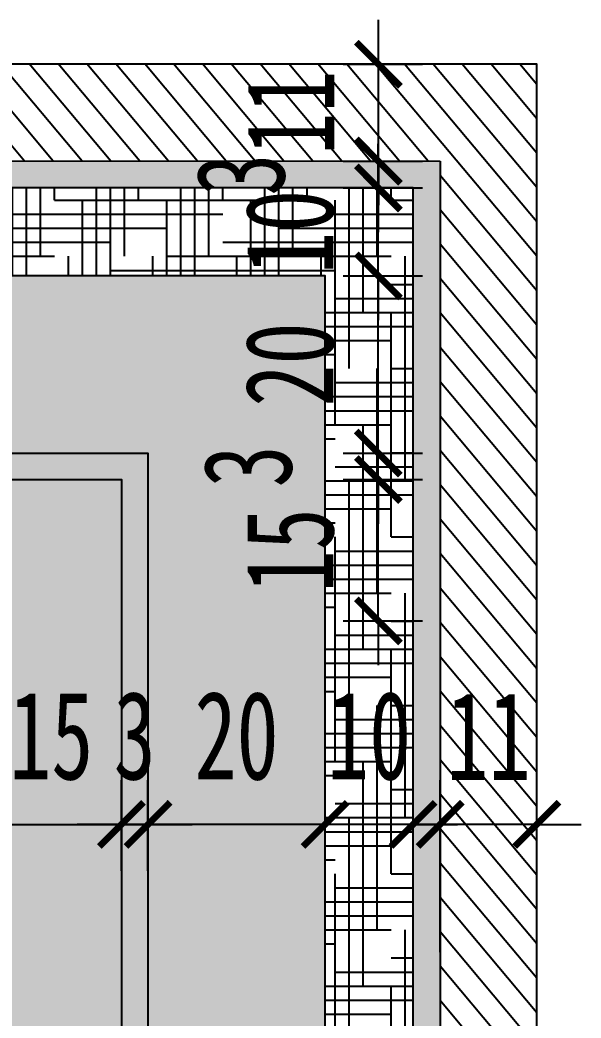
# Model space of a CAD drawing. Header units: millimetres. Extents: x 161920 to 181521, y -136232 to -127655.
# Drawn here: x 162813.3 to 162876.8, y -134307.8 to -134194.9 of the extents above; entities that cross this region are included whole.
import ezdxf

# ---------------------------------------------------------------- set-up
doc = ezdxf.new("R2010")
doc.units = ezdxf.units.MM
doc.header["$LTSCALE"] = 10
doc.header["$PDMODE"] = 3
for name, color, linetype in [('2MB2', 2, 'Continuous'), ('2PJ', 4, 'Continuous'), ('2TC', 8, 'Continuous')]:
    doc.layers.add(name, color=color, linetype=linetype)
doc.styles.add('DIM', font='SimSun.ttf', dxfattribs={"width": 0.7})
doc.dimstyles.new('5', dxfattribs={"dimscale": 5, "dimtxt": 2, "dimasz": 1, "dimexe": 1, "dimexo": 1, "dimgap": 1, "dimtad": 1, "dimdec": 0, "dimzin": 0, "dimdsep": 46, "dimtxsty": 'DIM', "dimblk": 'ARCHTICK', "dimcen": 0, "dimclrd": 5, "dimclre": 5, "dimclrt": 35, "dimadec": 0, "dimazin": 0, "dimtfac": 0.5, "dimtdec": 0, "dimtix": 1, "dimtmove": 2, "dimatfit": 2, "dimldrblk": 'A', "dimfxl": 0, "dimtolj": 1, "dimtzin": 0, "dimlwd": -1, "dimlwe": -1, "dimarcsym": 0})
pattern_1 = [(135, (157685.4734, -132945.2674), (-3.08696304, 0.841899), [3.96875, -0.79375, 0, -0.79375])]

# ---------------------------------------------------------------- blocks, each defined once
blk = doc.blocks.new('_ArchTick')
at = {"color": 0, "linetype": 'ByBlock', "const_width": 0.15}
blk.add_lwpolyline([(-0.5, -0.5), (0.5, 0.5)], dxfattribs=at)
blk = doc.blocks.new('*D286')
at = {"color": 5, "ltscale": 0.15}
for p, q in [((162853.82, -134246.88), (162853.82, -134241.88)), ((162849.85, -134246.88), (162858.82, -134246.88)), ((162853.82, -134262.87), (162853.82, -134246.88)), ((162849.85, -134262.87), (162858.82, -134262.87)), ((162853.82, -134262.87), (162853.82, -134267.87))]:
    blk.add_line(p, q, dxfattribs=at)
at = {"layer": 'Defpoints', "color": 0, "ltscale": 0.15}
for p in [(162844.85, -134246.88), (162853.82, -134246.88), (162844.85, -134262.87)]:
    blk.add_point(p, dxfattribs=at)
at = {"color": 5, "ltscale": 0.15, "xscale": 5, "yscale": 5, "zscale": 5}
for p, rotation in [((162853.82, -134246.88), 270), ((162853.82, -134262.87), 90)]:
    blk.add_blockref('_ArchTick', p, dxfattribs=dict(at, rotation=rotation))
at = {"color": 35, "ltscale": 0.15, "insert": (162843.82, -134254.88), "char_height": 10, "attachment_point": 5, "rotation": 90, "style": 'DIM'}
blk.add_mtext('\\A1;15', dxfattribs=at)
blk = doc.blocks.new('A')
for p, q in [((-1.435, 1.148), (-1.09, 1.437)), ((-1.09, 1.437), (0, 0)), ((-1.435, 1.148), (-0.369, 0)), ((-0.369, 0), (-2.127, 0)), ((-1.435, -1.148), (-0.369, 0)), ((-1.09, -1.437), (0, 0)), ((-1.435, -1.148), (-1.09, -1.437))]:
    blk.add_line(p, q)
for points in [[(-1.435, 1.148), (-1.09, 1.437), (-0.369, 0), (0, 0)], [(-1.435, -1.148), (-1.09, -1.437), (-0.369, 0), (0, 0)]]:
    blk.add_solid(points)
blk = doc.blocks.new('*D287')
at = {"color": 5, "ltscale": 0.15}
for p, q in [((162853.82, -134243.88), (162853.82, -134238.88)), ((162849.85, -134243.88), (162858.82, -134243.88)), ((162853.82, -134246.88), (162853.82, -134243.88)), ((162849.85, -134246.88), (162858.82, -134246.88)), ((162853.82, -134246.88), (162853.82, -134251.88))]:
    blk.add_line(p, q, dxfattribs=at)
at = {"layer": 'Defpoints', "color": 0, "ltscale": 0.15}
for p in [(162844.85, -134243.88), (162853.82, -134243.88), (162844.85, -134246.88)]:
    blk.add_point(p, dxfattribs=at)
at = {"color": 5, "ltscale": 0.15, "xscale": 5, "yscale": 5, "zscale": 5}
for p, rotation in [((162853.82, -134243.88), 270), ((162853.82, -134246.88), 90)]:
    blk.add_blockref('_ArchTick', p, dxfattribs=dict(at, rotation=rotation))
at = {"color": 35, "ltscale": 0.15, "insert": (162839.09, -134245.38), "char_height": 10, "attachment_point": 5, "rotation": 90, "style": 'DIM'}
blk.add_mtext('\\A1;3', dxfattribs=at)
blk = doc.blocks.new('*D288')
at = {"color": 5, "ltscale": 0.15}
for p, q in [((162849.85, -134223.84), (162858.82, -134223.84)), ((162853.82, -134243.88), (162853.82, -134223.84)), ((162849.85, -134243.88), (162858.82, -134243.88))]:
    blk.add_line(p, q, dxfattribs=at)
at = {"layer": 'Defpoints', "color": 0, "ltscale": 0.15}
for p in [(162844.85, -134223.84), (162853.82, -134223.84), (162844.85, -134243.88)]:
    blk.add_point(p, dxfattribs=at)
at = {"color": 5, "ltscale": 0.15, "xscale": 5, "yscale": 5, "zscale": 5}
for p, rotation in [((162853.82, -134223.84), 90), ((162853.82, -134243.88), 270)]:
    blk.add_blockref('_ArchTick', p, dxfattribs=dict(at, rotation=rotation))
at = {"color": 35, "ltscale": 0.15, "insert": (162843.82, -134233.86), "char_height": 10, "attachment_point": 5, "rotation": 90, "style": 'DIM'}
blk.add_mtext('\\A1;20', dxfattribs=at)
blk = doc.blocks.new('*D289')
at = {"color": 5, "ltscale": 0.15}
for p, q in [((162853.82, -134213.88), (162853.82, -134208.88)), ((162849.85, -134213.88), (162858.82, -134213.88)), ((162853.82, -134223.84), (162853.82, -134213.88)), ((162849.85, -134223.84), (162858.82, -134223.84)), ((162853.82, -134223.84), (162853.82, -134228.84))]:
    blk.add_line(p, q, dxfattribs=at)
at = {"layer": 'Defpoints', "color": 0, "ltscale": 0.15}
for p in [(162844.85, -134213.88), (162853.82, -134213.88), (162844.85, -134223.84)]:
    blk.add_point(p, dxfattribs=at)
at = {"color": 5, "ltscale": 0.15, "xscale": 5, "yscale": 5, "zscale": 5}
for p, rotation in [((162853.82, -134213.88), 270), ((162853.82, -134223.84), 90)]:
    blk.add_blockref('_ArchTick', p, dxfattribs=dict(at, rotation=rotation))
at = {"color": 35, "ltscale": 0.15, "insert": (162843.82, -134218.86), "char_height": 10, "attachment_point": 5, "rotation": 90, "style": 'DIM'}
blk.add_mtext('\\A1;10', dxfattribs=at)
blk = doc.blocks.new('*D290')
at = {"color": 5, "ltscale": 0.15}
for p, q in [((162853.83, -134210.85), (162853.83, -134205.85)), ((162849.86, -134210.85), (162858.83, -134210.85)), ((162853.82, -134213.89), (162853.83, -134210.85)), ((162849.85, -134213.88), (162858.82, -134213.89)), ((162853.82, -134213.89), (162853.82, -134218.89))]:
    blk.add_line(p, q, dxfattribs=at)
at = {"layer": 'Defpoints', "color": 0, "ltscale": 0.15}
for p in [(162844.86, -134210.85), (162853.83, -134210.85), (162844.85, -134213.88)]:
    blk.add_point(p, dxfattribs=at)
at = {"color": 5, "ltscale": 0.15, "xscale": 5, "yscale": 5, "zscale": 5}
for p, rotation in [((162853.83, -134210.85), 269.9662854922053), ((162853.82, -134213.89), 89.96628549220534)]:
    blk.add_blockref('_ArchTick', p, dxfattribs=dict(at, rotation=rotation))
at = {"color": 35, "ltscale": 0.15, "insert": (162838.29, -134212.38), "char_height": 10, "attachment_point": 5, "rotation": 89.9663, "style": 'DIM'}
blk.add_mtext('\\A1;3', dxfattribs=at)
blk = doc.blocks.new('*D291')
at = {"color": 5, "ltscale": 0.15}
for p, q in [((162853.83, -134199.88), (162853.83, -134194.88)), ((162849.86, -134199.88), (162858.83, -134199.88)), ((162853.83, -134210.85), (162853.83, -134199.88)), ((162849.86, -134210.85), (162858.83, -134210.85)), ((162853.83, -134210.85), (162853.83, -134215.85))]:
    blk.add_line(p, q, dxfattribs=at)
at = {"layer": 'Defpoints', "color": 0, "ltscale": 0.15}
for p in [(162844.86, -134199.88), (162853.83, -134199.88), (162844.86, -134210.85)]:
    blk.add_point(p, dxfattribs=at)
at = {"color": 5, "ltscale": 0.15, "xscale": 5, "yscale": 5, "zscale": 5}
for p, rotation in [((162853.83, -134199.88), 270), ((162853.83, -134210.85), 90)]:
    blk.add_blockref('_ArchTick', p, dxfattribs=dict(at, rotation=rotation))
at = {"color": 35, "ltscale": 0.15, "insert": (162843.83, -134205.36), "char_height": 10, "attachment_point": 5, "rotation": 90, "style": 'DIM'}
blk.add_mtext('\\A1;11', dxfattribs=at)
blk = doc.blocks.new('*D309')
at = {"color": 5, "ltscale": 0.15}
for p, q in [((162808.86, -134290.5), (162808.86, -134280.88)), ((162824.76, -134290.5), (162824.76, -134280.88)), ((162808.86, -134285.88), (162803.86, -134285.88)), ((162808.86, -134285.88), (162824.76, -134285.88)), ((162824.76, -134285.88), (162829.76, -134285.88))]:
    blk.add_line(p, q, dxfattribs=at)
at = {"layer": 'Defpoints', "color": 0, "ltscale": 0.15}
for p in [(162824.76, -134285.88), (162808.86, -134295.5), (162824.76, -134295.5)]:
    blk.add_point(p, dxfattribs=at)
at = {"color": 5, "ltscale": 0.15, "xscale": 5, "yscale": 5, "zscale": 5}
blk.add_blockref('_ArchTick', (162808.86, -134285.88), dxfattribs=at)
at = {"color": 5, "ltscale": 0.15, "xscale": 5, "yscale": 5, "zscale": 5, "rotation": 180}
blk.add_blockref('_ArchTick', (162824.76, -134285.88), dxfattribs=at)
at = {"color": 35, "ltscale": 0.15, "insert": (162816.81, -134275.88), "char_height": 10, "attachment_point": 5, "style": 'DIM'}
blk.add_mtext('\\A1;15', dxfattribs=at)
blk = doc.blocks.new('*D310')
at = {"color": 5, "ltscale": 0.15}
for p, q in [((162860.82, -134300.34), (162860.82, -134280.88)), ((162871.76, -134300.34), (162871.76, -134280.88)), ((162860.82, -134285.88), (162855.82, -134285.88)), ((162871.76, -134285.88), (162860.82, -134285.88)), ((162871.76, -134285.88), (162876.76, -134285.88))]:
    blk.add_line(p, q, dxfattribs=at)
at = {"layer": 'Defpoints', "color": 0, "ltscale": 0.15}
for p in [(162860.82, -134285.88), (162860.82, -134305.34), (162871.76, -134305.34)]:
    blk.add_point(p, dxfattribs=at)
at = {"color": 5, "ltscale": 0.15, "xscale": 5, "yscale": 5, "zscale": 5}
blk.add_blockref('_ArchTick', (162860.82, -134285.88), dxfattribs=at)
at = {"color": 5, "ltscale": 0.15, "xscale": 5, "yscale": 5, "zscale": 5, "rotation": 180}
blk.add_blockref('_ArchTick', (162871.76, -134285.88), dxfattribs=at)
at = {"color": 35, "ltscale": 0.15, "insert": (162866.29, -134275.88), "char_height": 10, "attachment_point": 5, "style": 'DIM'}
blk.add_mtext('\\A1;11', dxfattribs=at)
blk = doc.blocks.new('*D311')
at = {"color": 5, "ltscale": 0.15}
for p, q in [((162847.8, -134287.96), (162847.8, -134280.88)), ((162857.76, -134299.37), (162857.76, -134280.88)), ((162847.8, -134285.88), (162842.8, -134285.88)), ((162857.76, -134285.88), (162847.8, -134285.88)), ((162857.76, -134285.88), (162862.76, -134285.88))]:
    blk.add_line(p, q, dxfattribs=at)
at = {"layer": 'Defpoints', "color": 0, "ltscale": 0.15}
for p in [(162847.8, -134285.88), (162847.8, -134292.96), (162857.76, -134304.37)]:
    blk.add_point(p, dxfattribs=at)
at = {"color": 5, "ltscale": 0.15, "xscale": 5, "yscale": 5, "zscale": 5}
blk.add_blockref('_ArchTick', (162847.8, -134285.88), dxfattribs=at)
at = {"color": 5, "ltscale": 0.15, "xscale": 5, "yscale": 5, "zscale": 5, "rotation": 180}
blk.add_blockref('_ArchTick', (162857.76, -134285.88), dxfattribs=at)
at = {"color": 35, "ltscale": 0.15, "insert": (162852.78, -134275.88), "char_height": 10, "attachment_point": 5, "style": 'DIM'}
blk.add_mtext('\\A1;10', dxfattribs=at)
blk = doc.blocks.new('*D312')
at = {"color": 5, "ltscale": 0.15}
for p, q in [((162827.76, -134287.51), (162827.76, -134280.88)), ((162847.8, -134287.96), (162847.8, -134280.88)), ((162847.8, -134285.88), (162827.76, -134285.88))]:
    blk.add_line(p, q, dxfattribs=at)
at = {"layer": 'Defpoints', "color": 0, "ltscale": 0.15}
for p in [(162827.76, -134285.88), (162827.76, -134292.51), (162847.8, -134292.96)]:
    blk.add_point(p, dxfattribs=at)
at = {"color": 5, "ltscale": 0.15, "xscale": 5, "yscale": 5, "zscale": 5, "rotation": 180}
blk.add_blockref('_ArchTick', (162827.76, -134285.88), dxfattribs=at)
at = {"color": 5, "ltscale": 0.15, "xscale": 5, "yscale": 5, "zscale": 5}
blk.add_blockref('_ArchTick', (162847.8, -134285.88), dxfattribs=at)
at = {"color": 35, "ltscale": 0.15, "insert": (162837.78, -134275.88), "char_height": 10, "attachment_point": 5, "style": 'DIM'}
blk.add_mtext('\\A1;20', dxfattribs=at)
blk = doc.blocks.new('*D313')
at = {"color": 5, "ltscale": 0.15}
for p, q in [((162824.76, -134291.13), (162824.76, -134280.88)), ((162827.76, -134291.13), (162827.76, -134280.88)), ((162824.76, -134285.88), (162819.76, -134285.88)), ((162827.76, -134285.88), (162824.76, -134285.88)), ((162827.76, -134285.88), (162832.76, -134285.88))]:
    blk.add_line(p, q, dxfattribs=at)
at = {"layer": 'Defpoints', "color": 0, "ltscale": 0.15}
for p in [(162824.76, -134285.88), (162824.76, -134296.13), (162827.76, -134296.13)]:
    blk.add_point(p, dxfattribs=at)
at = {"color": 5, "ltscale": 0.15, "xscale": 5, "yscale": 5, "zscale": 5}
blk.add_blockref('_ArchTick', (162824.76, -134285.88), dxfattribs=at)
at = {"color": 5, "ltscale": 0.15, "xscale": 5, "yscale": 5, "zscale": 5, "rotation": 180}
blk.add_blockref('_ArchTick', (162827.76, -134285.88), dxfattribs=at)
at = {"color": 35, "ltscale": 0.15, "insert": (162826.26, -134275.88), "char_height": 10, "attachment_point": 5, "style": 'DIM'}
blk.add_mtext('\\A1;3', dxfattribs=at)

msp = doc.modelspace()

# ---------------------------------------------------------------- hatches: boundary and pattern name
at = {"layer": '2TC'}
h = msp.add_hatch(dxfattribs=at)
h.set_pattern_fill('饰面砖', color=250, scale=5, angle=-225, style=0)
h.set_pattern_definition([(130, (157685.4734, -132945.2674), (-1.9151111, -1.606969), [])])
h.paths.add_polyline_path([(162810.22, -134210.85), (162860.82, -134210.86), (162860.82, -134664.3), (162871.76, -134664.3), (162871.76, -134199.88), (162755.86, -134199.8), (162755.86, -134210.82)])
h = msp.add_hatch(dxfattribs=at)
h.set_pattern_fill('HOUND', color=250, angle=-270, style=0)
h.set_pattern_definition([(1e-14, (157686.3734, -132945.275), (6.35, 1.5875), [25.4, -12.7]), (90, (157686.3734, -132945.275), (-1.5875, -6.35), [25.4, -12.7])])
h.paths.add_polyline_path([(162755.86, -134205.35), (162750.86, -134204.89), (162750.86, -134223.84), (162756.76, -134223.89), (162847.76, -134223.85), (162847.8, -134664.3), (162857.76, -134664.3), (162857.76, -134310.9), (162857.77, -134213.89), (162755.86, -134213.89), (162755.86, -134205.35), (162750.86, -134204.89)])
h = msp.add_hatch(dxfattribs=at)
h.set_pattern_fill('ANSI36', color=250, scale=0.5, angle=-180)
h.set_pattern_definition(pattern_1)
h.paths.add_polyline_path([(162810.22, -134213.88), (162857.76, -134213.89), (162857.76, -134664.3), (162860.82, -134664.29), (162860.82, -134210.86), (162755.9, -134210.82), (162755.86, -134210.82), (162755.86, -134213.88)])
h = msp.add_hatch(dxfattribs=at)
h.set_pattern_fill('玻璃5', color=250, scale=30, angle=-270, style=0)
h.set_pattern_definition([(360, (157685.4734, -132945.2674), (5.625, 3.2475952), [3.75, -7.5]), (120, (157685.4734, -132945.2674), (-5.625, 3.2475953), [3.75, -7.5]), (60, (157685.4734, -132945.2674), (1e-08, 6.4951905), [-7.5, 3.75])])
h.paths.add_polyline_path([(162810.22, -134243.88), (162827.76, -134243.88), (162827.76, -134664.3), (162847.8, -134664.3), (162847.8, -134223.87), (162755.86, -134223.84), (162750.86, -134223.84), (162750.86, -134243.88)])
h = msp.add_hatch(dxfattribs=at)
h.set_pattern_fill('ANSI36', color=256, scale=0.5, angle=-180)
h.set_pattern_definition(pattern_1)
h.paths.add_polyline_path([(162824.76, -134246.88), (162824.76, -134455.59), (162824.76, -134664.3), (162827.76, -134664.3), (162827.76, -134243.88), (162810.22, -134243.88), (162750.86, -134243.88), (162750.86, -134246.88)])
h = msp.add_hatch(dxfattribs=at)
h.set_pattern_fill('AR-SAND', color=250, scale=0.05, angle=-270, style=0)
h.set_pattern_definition([(37.5, (155935.3395, -133024.331), (-0.08000156, 2.4470662), [0, -1.9304, 0, -2.159, 0, -2.06375]), (7.5, (155935.3395, -133024.331), (2.2476164, 3.5841255), [0, -1.0414, 0, -1.7399, 0, -0.66675]), (327.5, (155933.7774, -133024.331), (3.95496185, 0.0071859), [0, -0.635, 0, -2.286, 0, -2.9845]), (317.5, (155933.7774, -133024.331), (3.8177823, 1.1146466), [0, -0.3175, 0, -1.4986, 0, -1.7145])])
h.paths.add_polyline_path([(162805.97, -134259.99), (162806.43, -134252.14), (162798.94, -134251.71), (162798.48, -134259.55)], flags=16)
h.paths.add_polyline_path([(162798.86, -134262.87), (162810.22, -134262.87), (162809.76, -134261.88), (162809.76, -134662.93), (162809.76, -134663.62), (162824.76, -134664.3), (162824.76, -134246.88), (162750.95, -134246.6), (162750.86, -134261.88), (162798.86, -134261.88)])
h = msp.add_hatch(dxfattribs=at)
h.set_pattern_fill('钢筋混凝土', color=250, scale=4, angle=-270, style=0)
h.set_pattern_definition([(315, (157945.074, -135628.497), (-7.071068, -7.071068), []), (310, (157945.074, -135628.497), (28.69041, 2.51009), [3, -33]), (5, (157945.074, -135628.497), (-5.55005, -30.08769), [2.4, -26.4]), (259.5486, (157947.465, -135628.287), (23.14038, -27.57758), [2.5496, -28.04568]), (313.8158, (157945.074, -135636.497), (42.68964, 6.62076), [4.5, -49.5]), (263.3644, (157948.63, -135635.945), (37.3865, -38.9647), [3.8244, -42.06852]), (8.8158, (157945.074, -135636.497), (37.38648, -38.96474), [3.6, -39.6]), (339, (157949.074, -135634.497), (23.87628, 16.10476), [3, -33]), (34, (157949.074, -135634.497), (9.73261, -29.006), [2.4, -26.4]), (288.5486, (157951.063, -135633.155), (33.6089, -12.90122), [2.5496, -28.04568]), (322.5, (157945.074, -135628.497), (0.486394, -13.315754), [0, -26.08, 0, -26.8, 0, -26.5]), (352.5, (157945.074, -135628.497), (10.52278, -15.77647), [0, -15.28, 0, -25.48, 0, -10.1]), (32.5, (157936.154, -135628.497), (21.352897, 0.902195), [0, -10, 0, -31.2, 0, -41.4]), (42.5, (157932.154, -135628.497), (23.32745, -4.0042), [0, -13, 0, -20.72, 0, -29.4])])
h.paths.add_polyline_path([(162868.46, -134262.87), (162808.86, -134262.87), (162808.86, -134662.87), (162608.86, -134662.87), (162608.86, -134262.87)])

# ---------------------------------------------------------------- linework, layer by layer
at = {"layer": '2MB2'}
msp.add_line((162860.82, -134210.86), (162860.82, -134664.29), dxfattribs=at)
msp.add_lwpolyline([(162871.76, -134664.3), (162871.76, -134199.88), (162755.86, -134199.88), (162755.86, -134210.82), (162860.82, -134210.86)], dxfattribs=at)
at = {"layer": '2PJ'}
for points in [[(162857.76, -134664.3), (162857.76, -134213.88), (162755.86, -134213.88), (162755.86, -134210.82)], [(162847.8, -134664.3), (162847.8, -134223.84), (162755.86, -134223.84), (162750.86, -134223.84), (162750.86, -134223.88), (162750.86, -134243.88), (162827.76, -134243.88), (162827.76, -134664.3)], [(162750.86, -134246.88), (162824.76, -134246.88), (162824.76, -134664.3)]]:
    msp.add_lwpolyline(points, dxfattribs=at)

# ---------------------------------------------------------------- dimensions: what is measured, and where the dimension line sits
at = {"color": 1, "ltscale": 0.15}
for p1, p2, picture, middle in [((162844.86, -134210.85), (162844.86, -134199.88), '*D291', (162843.83, -134205.36)), ((162844.85, -134223.84), (162844.85, -134213.88), '*D289', (162843.82, -134218.86)), ((162844.85, -134243.88), (162844.85, -134223.84), '*D288', (162843.82, -134233.86))]:
    dim = msp.add_aligned_dim(p1=p1, p2=p2, distance=-8.97, dimstyle='5', dxfattribs=at)
    dim.commit()
    dim.dimension.update_dxf_attribs({"geometry": picture, "text_midpoint": middle})
for base, p1, p2, angle, picture, middle in [((162853.83, -134210.85), (162844.85, -134213.88), (162844.86, -134210.85), 89.9663, '*D290', (162838.29, -134212.38)), ((162853.82, -134243.88), (162844.85, -134246.88), (162844.85, -134243.88), 90, '*D287', (162839.09, -134245.38))]:
    dim = msp.add_linear_dim(base=base, p1=p1, p2=p2, angle=angle, dimstyle='5', dxfattribs=at)
    dim.commit()
    dim.dimension.update_dxf_attribs({"geometry": picture, "text_midpoint": middle, "dimtype": 161})
dim = msp.add_aligned_dim(p1=(162844.85, -134262.87), p2=(162844.85, -134246.88), distance=-8.97, text='15', dimstyle='5', dxfattribs=at)
dim.commit()
dim.dimension.update_dxf_attribs({"geometry": '*D286', "text_midpoint": (162843.82, -134254.88)})
dim = msp.add_linear_dim(base=(162824.76, -134285.88), p1=(162808.86, -134295.5), p2=(162824.76, -134295.5), angle=180, text='15', dimstyle='5', dxfattribs=at)
dim.commit()
dim.dimension.update_dxf_attribs({"geometry": '*D309', "text_midpoint": (162816.81, -134275.88)})
for base, p1, p2, picture, middle in [((162824.76, -134285.88), (162827.76, -134296.13), (162824.76, -134296.13), '*D313', (162826.26, -134275.88)), ((162827.76, -134285.88), (162847.8, -134292.96), (162827.76, -134292.51), '*D312', (162837.78, -134275.88)), ((162847.8, -134285.88), (162857.76, -134304.37), (162847.8, -134292.96), '*D311', (162852.78, -134275.88)), ((162860.82, -134285.88), (162871.76, -134305.34), (162860.82, -134305.34), '*D310', (162866.29, -134275.88))]:
    dim = msp.add_linear_dim(base=base, p1=p1, p2=p2, angle=180, dimstyle='5', dxfattribs=at)
    dim.commit()
    dim.dimension.update_dxf_attribs({"geometry": picture, "text_midpoint": middle})

doc.saveas('drawing.dxf')
